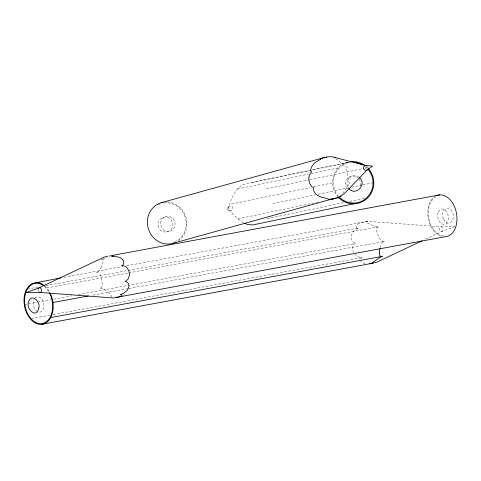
<?xml version="1.0" encoding="UTF-8"?>
<svg xmlns="http://www.w3.org/2000/svg" width="481" height="481" viewBox="0 0 481 481"><rect width="100%" height="100%" fill="white"/><g stroke="black" fill="none" stroke-linecap="round" stroke-linejoin="round"><path stroke-width="0.36" stroke-dasharray="2.4 1.8" d="M380.429 247.565C380.369 244.895 381.938 241.883 384.71 241.282C381.938 241.739 379.581 239.261 379.022 236.724A7.347 5.141 53.9 0 1 376.93 231.77C375.475 230.062 376.118 226.972 378.589 226.755L374.452 226.425L370.689 224.453A9.62 3.217 8.6 0 1 366.955 222.595L365.614 222.012L367.652 221.296L440.849 226.798L454.298 226.623M101.347 266.558C100.836 269.27 98.852 271.903 96.074 272.535C98.737 272.005 100.782 274.711 100.788 277.158A7.347 5.399 75.1 0 1 101.978 282.545C103.024 284.692 102.2 287.933 99.567 288.329C102.387 287.939 105.243 289.454 106.908 291.684M228.553 207.191A2.405 2.345 78.2 0 1 232.618 207.161A2.405 2.345 78.2 0 1 230.646 210.78A2.405 2.345 78.2 0 1 228.553 207.191C231.848 197.793 235.612 186.333 246.47 183.495L309.385 170.316M360.51 258.988L362.151 257.72L358.249 256.836L354.81 254.365M228.92 206.692L226.377 209.265L230.038 210.702M341.865 194.276L342.328 193.873M443.578 218.855C439.61 212.368 447.961 202.543 452.2 211.959C456.776 218.969 447.48 229.172 443.602 218.897M110.961 297.054L111.55 295.869L110.311 294.817A7.347 3.62 20.9 0 0 106.908 291.684M367.652 221.296L359.529 223.088A7.347 1.671 -22.9 0 0 356.343 225.409L356.235 227.447L358.303 228.108L354.659 229.996L352.092 233.423A7.347 4.816 -63.5 0 0 351.31 238.57C351.719 240.873 353.541 243.145 356.024 243.194C353.294 243.717 352.134 246.939 352.717 249.411A7.347 5.141 53.9 0 0 353.559 252.381M158.712 227.272C154.455 218.759 168.194 212.446 171.843 221.224C176.996 230.213 161.844 236.886 158.742 227.321M106.554 257.503L107.191 257.185M425.589 239.141L441.883 231.451L455.044 226.617M105.177 258.117L103.042 258.886M101.707 259.247L102.363 259.085M312.313 169.703L347.486 162.337M251.797 182.732L349.152 162.344M237.313 189.033L308.321 174.164M311.249 173.551L338.329 167.875M266.492 188.817L308.946 179.924M309.68 179.768L363.846 168.428M364.58 168.272L367.508 167.659A21.152 20.611 78.2 0 0 366.51 166.727M231.529 204.016L310.588 187.464M313.516 186.85L332.545 182.864M272.793 203.71L315.247 194.817M318.175 194.204L348.19 187.921M351.845 187.157L362.097 185.011M362.83 184.854L373.809 182.558M228.974 210.089L237.83 218.915L319.083 201.9M267.009 218.699L343.867 202.603M349.723 201.377L364.364 198.31M63.919 277.333L122.938 266.45M126.605 265.771L367.105 221.404M27.351 289.081L37.68 287.175M45.791 285.678L127.675 270.569M128.415 270.436L357.834 228.108M46.831 287.963L127.97 273.004M128.71 272.865L378.036 226.9M24.303 304.587L36.851 302.272M37.59 302.134L50.872 299.681M53.824 299.14L71.537 295.869M78.175 294.649L354.918 243.59M92.785 295.148L128.186 288.624M128.926 288.486L384.139 241.438M31.049 318.681L50.228 315.139M53.181 314.598L361.526 257.708M101.659 259.295C103.475 258.772 104.359 260.888 103.066 262.073A9.62 5.261 -47.4 0 1 101.347 266.558M365.338 263.594L364.784 263.546A7.347 2.453 8.6 0 1 361.051 261.682L360.768 261.273M243.416 222.757L237.83 218.915M358.874 177.212C352.435 171.927 343.314 181.265 348.232 187.806M335.732 158.778L338.185 160.257A7.347 2.177 35.5 0 0 342.328 163.69L345.22 166.39L347.763 167.496C345.953 168.753 347.084 171.531 347.601 173.232A7.347 2.694 83.2 0 0 348.364 178.698L348.755 182.058L350.006 183.514L347.913 185.624L345.899 189.159A7.347 1.635 -50.4 0 0 343.44 192.436M441.305 236.297A21.152 14.322 79.5 0 1 428.18 217.689A21.152 14.322 79.5 0 1 434.932 196.47M38.582 291.378A2.405 1.629 79.5 0 1 38.27 288.997M443.554 235.979A20.376 13.793 79.5 0 1 428.824 218.326A20.376 13.793 79.5 0 1 436.285 196.579M166.805 201.966A21.152 19.649 74.5 0 1 186.051 217.598A21.152 19.649 74.5 0 1 177.97 241.059M343.019 193.121A7.347 1.635 -50.4 0 1 343.224 192.785M367.316 166.318A2.405 2.237 74.5 0 1 368.001 168.025M158.592 204.575A20.376 18.921 74.5 0 1 160.558 203.746M163.985 202.91A20.376 18.921 74.5 0 1 185.353 217.791A20.376 18.921 74.5 0 1 175.084 241.751M44.937 286.027A21.152 14.322 79.5 0 1 49.669 292.147M34.86 298.31A7.762 5.255 79.5 0 1 43.573 302.699A7.762 5.255 79.5 0 1 38.534 312.121M37.151 311.556A7.762 5.255 79.5 0 1 33.995 299.699M44.384 286.393A20.376 13.793 79.5 0 1 48.918 291.943M338.371 197.27A21.152 20.611 78.2 0 1 333.423 176.401A21.152 20.611 78.2 0 1 348.791 162.019M346.753 188.119A7.762 7.564 78.2 0 1 357.894 177.934M359.217 179.449A7.762 7.564 78.2 0 1 359.824 187.187M338.474 196.242A20.376 19.853 78.2 0 1 334.517 175.505A20.376 19.853 78.2 0 1 350.607 162.5M365.295 166.709A20.376 19.853 78.2 0 1 366.979 168.212M438.053 212.65A7.762 5.255 79.5 0 0 443.656 224.296A7.762 5.255 79.5 0 0 447.258 212.873A7.762 5.255 79.5 0 0 438.053 212.65M160.937 221.242A7.762 7.209 74.5 0 0 169.414 231.445A7.762 7.209 74.5 0 0 173.202 218.849A7.762 7.209 74.5 0 0 160.937 221.242M439.592 228.078A2.405 1.629 79.5 0 0 441.468 231.559A2.405 1.629 79.5 0 0 442.418 227.892A2.405 1.629 79.5 0 0 439.592 228.078"/><path stroke-width="0.72" d="M348.845 188.504C355.495 196.933 367.532 184.145 359.457 177.609M308.856 177.85L309.932 173.815L311.658 171.801C309.716 171.579 311.009 168.56 311.327 167.382A9.62 2.14 -50.4 0 1 314.394 163.089L320.647 159.217L320.286 159.175L323.154 157.834A7.347 0.385 -8 0 0 324.266 157.726M379.653 252.711C378.577 254.617 380.218 257.119 382.431 256.373L378.637 258.117L375.396 260.726A7.347 1.671 -22.9 0 0 372.204 263.053L370.965 263.456L376.707 262.217L422.192 240.747M367.37 169.703L345.051 192.833L341.017 196.092L336.754 197.619M366.913 170.076L372.601 166.077L365.716 165.584M172.619 243.452L336.069 197.889M335.359 157.534L366.3 165.674A2.405 2.237 74.5 0 0 363.63 167.111A2.405 2.237 74.5 0 0 364.838 170.124A2.405 2.237 74.5 0 0 367.718 169.216M439.67 194.883L110.991 255.67M161.706 202.573L325.378 157.215L330.477 156.608L335.6 157.437L334.728 157.527M107.912 256.09L104.293 257.052L39.117 287.818L25.956 292.652L40.151 292.478L113.348 297.973L445.111 236.766A21.152 14.322 79.5 0 0 456.259 212.145A21.152 14.322 79.5 0 0 436.051 195.839M60.973 277.88L32.269 283.465L29.082 285.786L26.545 289.315A21.152 14.322 79.5 0 0 24.266 304.401L24.303 304.587A20.827 14.105 79.5 0 0 30.309 318.813L30.387 318.933A21.152 14.322 79.5 0 0 49.176 319.913A21.152 14.322 79.5 0 0 50.271 293.326M110.335 255.838L109.199 256.12M351.346 161.887L352.813 161.58M330.062 199.597L338.846 197.757A21.152 20.611 78.2 0 0 367.55 198.028A21.152 20.611 78.2 0 0 368.446 168.657M353.541 203.842L252.525 224.994L247.174 224.314L244.667 223.274M341.017 196.092L340.458 195.959M52.952 302.495L88.36 295.965M50.673 317.58L381.872 256.439M41.33 324.392L373.088 263.179M372.474 263.281L369.6 263.582M115.927 297.084C117.947 298.322 125.727 294.414 120.16 294.691L124.044 293.085L127.194 290.338A7.347 4.016 -47.4 0 0 128.914 285.846C129.004 283.736 127.459 281.469 125.186 281.529L128.048 279.13L129.473 275.246A7.347 5.399 75.1 0 0 128.283 269.859C127.158 267.388 124.513 265.32 121.693 265.734C123.755 265.073 124.338 262.488 123.346 260.72A7.347 3.62 20.9 0 0 119.949 257.588L115.951 256.517L111.718 256.559L113.354 255.856L112.41 255.261M38.468 288.486A2.405 1.629 79.5 0 1 40.651 288.197A2.405 1.629 79.5 0 1 41.354 291.372A2.405 1.629 79.5 0 1 39.292 292.214M308.856 177.844A7.347 2.694 83.2 0 0 309.62 183.309L311.748 186.748L313.901 187.812C312.211 189.051 314.111 191.54 314.893 192.851A7.347 2.177 35.5 0 0 319.041 196.284C322.901 197.925 325.559 197.739 328.968 199.314A7.347 0.385 -8 0 0 334.067 198.707M174.705 242.761A21.152 19.649 74.5 0 1 148.274 228.433A21.152 19.649 74.5 0 1 163.137 202.254M326.858 157.413A7.347 0.385 -8 0 1 325.95 157.527M35.889 282.503A21.152 14.322 79.5 0 1 44.438 285.606M379.647 252.711A7.347 4.816 -63.5 0 1 380.086 248.443M49.26 292.568A20.376 13.793 79.5 0 1 43.585 323.154A20.376 13.793 79.5 0 1 24.549 300.853A20.376 13.793 79.5 0 1 43.248 285.522M350.793 161.694A21.152 20.611 78.2 0 1 364.893 165.44M367.881 169.174A20.376 19.853 78.2 0 1 367.021 197.463A20.376 19.853 78.2 0 1 339.376 197.204M353.565 162.368A20.376 19.853 78.2 0 1 362.806 165.013M38.835 308.008C36.454 319.847 25.042 307.96 28.77 301.064C32.197 293.103 40.819 302.26 38.835 308.008"/></g></svg>
